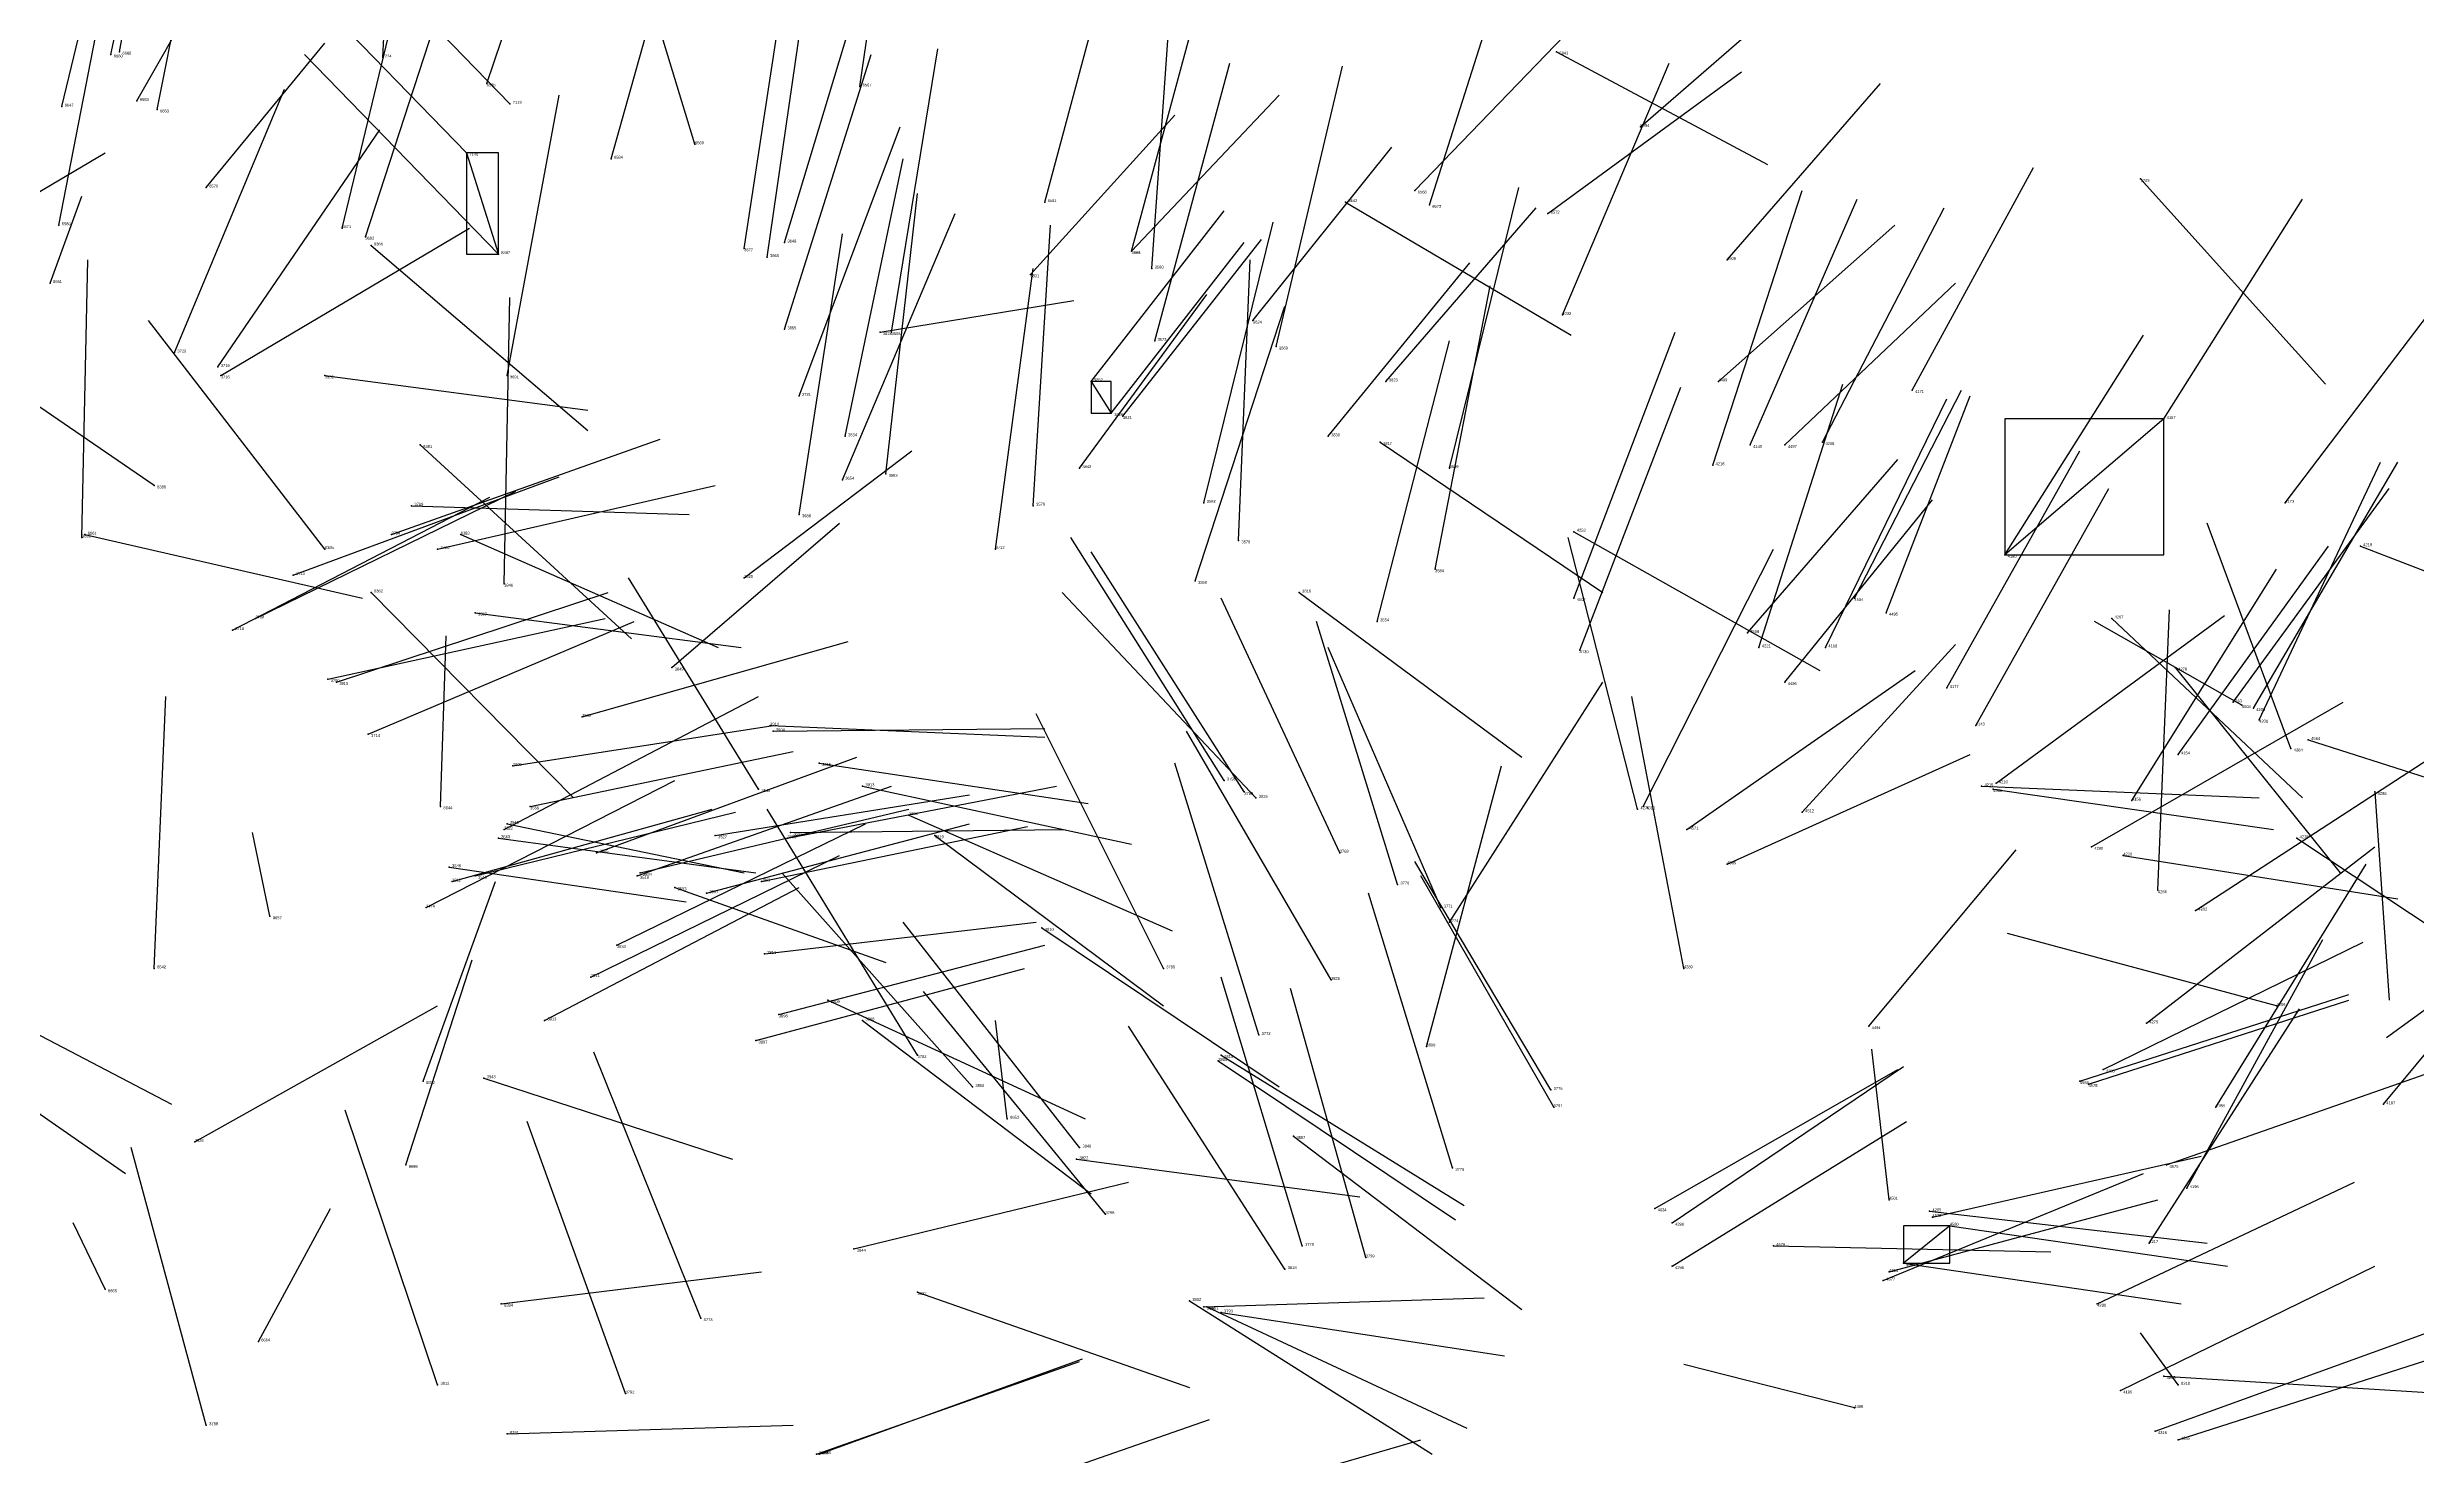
# Model space of a CAD drawing. Extents: x 59.1 to 70.8, y 600.3 to 605.1.
# Drawn here: x 64.454 to 65.273, y 603.449 to 603.936 of the extents above; entities that cross this region are included whole.
import ezdxf

# ---------------------------------------------------------------- set-up
doc = ezdxf.new("R2010")
doc.units = 0
for name, color, linetype in [('Clients', 3, 'CONTINUOUS'), ('Facilities', 3, 'CONTINUOUS'), ('Facilities_lines', 3, 'CONTINUOUS'), ('Min_max_boxes', 1, 'CONTINUOUS'), ('Normals', 1, 'CONTINUOUS'), ('Source_points', 5, 'CONTINUOUS'), ('Text', 3, 'CONTINUOUS')]:
    doc.layers.add(name, color=color, linetype=linetype)

msp = doc.modelspace()

# ---------------------------------------------------------------- linework, layer by layer
at = {"layer": 'Clients', "color": 5}
for p in [(64.61, 603.865, 459.56), (64.822, 603.81, 454.352), (65.131, 603.761, 455.205), (65.096, 603.516, 455.794)]:
    msp.add_point(p, dxfattribs=at)
at = {"layer": 'Facilities', "color": 3}
for p in [(64.476, 603.934, 458.192), (64.479, 603.935, 458.247), (64.57, 603.933, 458.479), (64.976, 603.935, 457.051), (64.606, 603.924, 455.65), (64.735, 603.923, 455.058), (64.459, 603.916, 457.902), (64.485, 603.918, 455.688), (64.492, 603.915, 457.886), (64.614, 603.917, 459.492), (65.005, 603.909, 454.057), (64.599, 603.9, 459.546), (64.649, 603.898, 455.594), (64.678, 603.903, 454.431), (64.509, 603.888, 454.421), (64.927, 603.887, 454.25), (65.178, 603.891, 456.344), (64.799, 603.883, 455.527), (64.903, 603.883, 456.729), (64.932, 603.882, 455.36), (64.973, 603.879, 454.118), (64.458, 603.875, 455.65), (64.556, 603.874, 454.461), (64.564, 603.871, 455.641), (64.566, 603.868, 459.653), (64.695, 603.867, 455.558), (64.703, 603.864, 455.537), (64.709, 603.869, 455.588), (64.829, 603.866, 454.354), (64.829, 603.866, 455.462), (65.035, 603.863, 454.095), (64.455, 603.855, 460.706), (64.794, 603.858, 454.372), (64.836, 603.86, 455.243), (64.709, 603.839, 455.605), (64.742, 603.838, 454.444), (64.746, 603.838, 455.48), (64.871, 603.842, 454.294), (64.978, 603.844, 455.301), (64.498, 603.831, 457.781), (64.837, 603.835, 455.471), (64.879, 603.833, 455.406), (64.513, 603.826, 457.891), (64.514, 603.823, 457.711), (64.55, 603.823, 455.136), (64.613, 603.823, 455.615), (64.714, 603.816, 455.601), (64.815, 603.821, 454.312), (64.917, 603.821, 454.232), (65.032, 603.821, 454.211), (65.099, 603.818, 455.136), (64.826, 603.809, 454.257), (65.186, 603.808, 455.235), (64.583, 603.799, 459.659), (64.73, 603.802, 455.1), (64.897, 603.802, 454.291), (64.915, 603.8, 456.651), (65.043, 603.799, 455.237), (65.055, 603.799, 454.147), (65.068, 603.8, 455.258), (64.744, 603.789, 455.519), (64.811, 603.791, 454.37), (64.939, 603.791, 455.43), (65.03, 603.792, 455.341), (64.491, 603.785, 459.236), (64.729, 603.787, 455.616), (64.58, 603.778, 457.509), (64.714, 603.775, 455.56), (64.795, 603.778, 455.45), (64.854, 603.779, 455.47), (65.228, 603.779, 455.178), (64.466, 603.767, 454.506), (64.467, 603.768, 460.36), (64.573, 603.768, 457.718), (64.597, 603.768, 459.999), (64.866, 603.766, 455.397), (64.982, 603.769, 457.034), (65.254, 603.764, 455.637), (64.55, 603.763, 459.706), (64.589, 603.763, 457.527), (64.782, 603.763, 455.505), (64.934, 603.756, 455.35), (64.539, 603.754, 457.819), (64.566, 603.748, 459.696), (64.612, 603.751, 454.547), (64.695, 603.753, 454.486), (64.851, 603.752, 455.485), (64.887, 603.748, 456.664), (64.602, 603.741, 455.174), (64.982, 603.746, 455.342), (65.079, 603.746, 454.203), (65.09, 603.741, 454.169), (64.518, 603.735, 457.702), (64.526, 603.739, 457.76), (64.914, 603.738, 455.406), (65.042, 603.734, 454.275), (65.168, 603.739, 456.278), (64.984, 603.728, 455.344), (65.046, 603.729, 455.768), (65.069, 603.729, 455.252), (64.551, 603.718, 457.551), (64.554, 603.717, 457.473), (64.67, 603.722, 454.508), (65.055, 603.717, 454.227), (65.111, 603.715, 455.238), (65.19, 603.722, 456.364), (65.21, 603.71, 455.161), (65.213, 603.709, 454.415), (65.217, 603.708, 455.537), (64.565, 603.699, 457.585), (64.639, 603.705, 457.392), (64.704, 603.702, 457.025), (64.705, 603.7, 457.101), (65.121, 603.702, 455.219), (65.219, 603.704, 455.614), (65.191, 603.692, 455.163), (65.23, 603.694, 456.34), (65.236, 603.697, 455.694), (64.615, 603.688, 457.258), (64.721, 603.689, 456.956), (64.861, 603.683, 456.51), (65.128, 603.682, 455.722), (64.59, 603.674, 460.858), (64.621, 603.674, 457.194), (64.7, 603.68, 455.222), (64.736, 603.681, 456.884), (64.868, 603.679, 456.434), (64.872, 603.677, 456.587), (65.006, 603.674, 456.026), (65.123, 603.681, 455.872), (65.127, 603.68, 455.95), (65.175, 603.676, 455.218), (65.259, 603.679, 456.332), (64.612, 603.666, 457.474), (64.613, 603.668, 455.11), (64.752, 603.671, 456.814), (65.004, 603.673, 456.101), (65.021, 603.666, 455.955), (65.061, 603.672, 454.268), (64.61, 603.663, 455.22), (64.644, 603.658, 457.128), (64.685, 603.664, 457.229), (64.71, 603.663, 457.115), (64.711, 603.665, 457.008), (64.761, 603.664, 456.742), (64.901, 603.658, 456.22), (65.161, 603.66, 456.035), (65.232, 603.663, 456.249), (64.593, 603.653, 455.136), (64.602, 603.65, 457.291), (64.658, 603.65, 457.346), (64.659, 603.651, 457.057), (65.035, 603.654, 455.887), (65.172, 603.657, 455.782), (64.594, 603.648, 457.302), (64.671, 603.646, 455.109), (64.682, 603.644, 457.239), (64.701, 603.648, 457.148), (64.921, 603.647, 456.153), (65.184, 603.645, 456.134), (64.531, 603.636, 460.686), (64.585, 603.639, 457.36), (64.936, 603.639, 456.345), (64.939, 603.634, 456.082), (65.197, 603.638, 456.077), (64.651, 603.626, 457.307), (64.798, 603.632, 456.715), (64.491, 603.618, 462.315), (64.702, 603.623, 456.921), (64.84, 603.618, 456.319), (65.02, 603.618, 456.193), (64.642, 603.615, 457.249), (64.898, 603.614, 456.574), (64.626, 603.6, 457.415), (64.707, 603.602, 457.115), (64.724, 603.607, 456.857), (64.736, 603.6, 456.786), (65.225, 603.605, 455.693), (64.699, 603.593, 457.06), (64.873, 603.595, 456.255), (65.084, 603.598, 454.236), (65.18, 603.599, 456.083), (64.755, 603.588, 456.411), (64.859, 603.586, 456.706), (64.86, 603.588, 456.742), (64.931, 603.591, 456.1), (64.584, 603.579, 462.116), (64.605, 603.58, 455.163), (64.774, 603.577, 456.649), (64.974, 603.576, 456.318), (65.157, 603.579, 455.919), (65.16, 603.578, 455.848), (65.165, 603.583, 456.023), (64.975, 603.57, 456.292), (65.204, 603.57, 455.47), (65.262, 603.571, 455.331), (64.786, 603.566, 460.697), (64.885, 603.56, 456.661), (64.505, 603.558, 457.405), (64.81, 603.552, 456.848), (64.811, 603.556, 456.586), (64.578, 603.55, 460.437), (64.94, 603.549, 456.448), (65.187, 603.55, 455.976), (65.01, 603.535, 455.996), (65.091, 603.538, 454.415), (65.194, 603.542, 455.551), (64.82, 603.533, 456.594), (65.016, 603.53, 456.065), (65.105, 603.534, 455.737), (65.106, 603.532, 455.878), (65.112, 603.529, 455.804), (64.733, 603.521, 456.882), (64.888, 603.522, 456.282), (64.91, 603.518, 456.35), (65.051, 603.522, 455.83), (65.181, 603.523, 455.627), (64.882, 603.514, 456.589), (65.016, 603.515, 456.124), (65.089, 603.51, 455.907), (65.091, 603.513, 455.85), (64.474, 603.507, 460.656), (64.611, 603.502, 459.034), (64.755, 603.506, 456.812), (64.849, 603.503, 456.728), (65.163, 603.502, 456.025), (64.68, 603.497, 456.467), (64.854, 603.501, 456.87), (64.855, 603.501, 456.796), (64.86, 603.499, 456.812), (64.527, 603.489, 460.883), (65.186, 603.477, 455.796), (64.589, 603.474, 456.527), (64.654, 603.471, 456.521), (65.171, 603.472, 455.996), (65.191, 603.474, 460.718), (65.079, 603.466, 454.454), (64.509, 603.46, 456.581), (64.613, 603.457, 459.018), (65.183, 603.458, 456.06), (65.191, 603.455, 455.958), (64.72, 603.45, 457.107), (64.721, 603.45, 457.027)]:
    msp.add_point(p, dxfattribs=at)
at = {"layer": 'Facilities_lines', "color": 3}
for p, q in [((64.599, 603.9, 459.546), (64.61, 603.865, 459.56)), ((64.815, 603.821, 454.312), (64.822, 603.81, 454.352)), ((65.186, 603.808, 455.235), (65.131, 603.761, 455.205)), ((65.112, 603.529, 455.804), (65.096, 603.516, 455.794))]:
    msp.add_line(p, q, dxfattribs=at)
at = {"layer": 'Min_max_boxes', "color": 1}
for p, q in [((64.61, 603.9, 459.546), (64.599, 603.9, 459.546)), ((64.599, 603.9, 459.546), (64.599, 603.865, 459.546)), ((64.61, 603.9, 459.56), (64.599, 603.9, 459.56)), ((64.599, 603.9, 459.56), (64.599, 603.865, 459.56)), ((64.599, 603.9, 459.546), (64.599, 603.9, 459.56)), ((64.61, 603.865, 459.546), (64.61, 603.9, 459.546)), ((64.61, 603.865, 459.56), (64.61, 603.9, 459.56)), ((64.61, 603.9, 459.546), (64.61, 603.9, 459.56)), ((64.599, 603.865, 459.546), (64.61, 603.865, 459.546)), ((64.599, 603.865, 459.56), (64.61, 603.865, 459.56)), ((64.599, 603.865, 459.546), (64.599, 603.865, 459.56)), ((64.61, 603.865, 459.546), (64.61, 603.865, 459.56)), ((64.822, 603.821, 454.312), (64.815, 603.821, 454.312)), ((64.815, 603.821, 454.312), (64.815, 603.81, 454.312)), ((64.822, 603.821, 454.352), (64.815, 603.821, 454.352)), ((64.815, 603.821, 454.352), (64.815, 603.81, 454.352)), ((64.815, 603.821, 454.312), (64.815, 603.821, 454.352)), ((64.822, 603.81, 454.312), (64.822, 603.821, 454.312)), ((64.822, 603.81, 454.352), (64.822, 603.821, 454.352)), ((64.822, 603.821, 454.312), (64.822, 603.821, 454.352)), ((64.815, 603.81, 454.312), (64.822, 603.81, 454.312)), ((64.815, 603.81, 454.352), (64.822, 603.81, 454.352)), ((64.815, 603.81, 454.312), (64.815, 603.81, 454.352)), ((64.822, 603.81, 454.312), (64.822, 603.81, 454.352)), ((65.186, 603.808, 455.205), (65.131, 603.808, 455.205)), ((65.131, 603.808, 455.205), (65.131, 603.761, 455.205)), ((65.186, 603.808, 455.235), (65.131, 603.808, 455.235)), ((65.131, 603.808, 455.235), (65.131, 603.761, 455.235)), ((65.131, 603.808, 455.205), (65.131, 603.808, 455.235)), ((65.186, 603.761, 455.205), (65.186, 603.808, 455.205)), ((65.186, 603.761, 455.235), (65.186, 603.808, 455.235)), ((65.186, 603.808, 455.205), (65.186, 603.808, 455.235)), ((65.131, 603.761, 455.205), (65.186, 603.761, 455.205)), ((65.131, 603.761, 455.235), (65.186, 603.761, 455.235)), ((65.131, 603.761, 455.205), (65.131, 603.761, 455.235)), ((65.186, 603.761, 455.205), (65.186, 603.761, 455.235)), ((65.112, 603.529, 455.794), (65.096, 603.529, 455.794)), ((65.096, 603.529, 455.794), (65.096, 603.516, 455.794)), ((65.112, 603.529, 455.804), (65.096, 603.529, 455.804)), ((65.096, 603.529, 455.804), (65.096, 603.516, 455.804)), ((65.096, 603.529, 455.794), (65.096, 603.529, 455.804)), ((65.112, 603.516, 455.794), (65.112, 603.529, 455.794)), ((65.112, 603.516, 455.804), (65.112, 603.529, 455.804)), ((65.112, 603.529, 455.794), (65.112, 603.529, 455.804)), ((65.096, 603.516, 455.794), (65.112, 603.516, 455.794)), ((65.096, 603.516, 455.804), (65.112, 603.516, 455.804)), ((65.096, 603.516, 455.794), (65.096, 603.516, 455.804)), ((65.112, 603.516, 455.794), (65.112, 603.516, 455.804))]:
    msp.add_line(p, q, dxfattribs=at)
at = {"layer": 'Normals', "color": 1}
for p, q in [((64.476, 603.934, 458.192), (64.497, 604.031, 458.182)), ((64.479, 603.935, 458.247), (64.497, 604.033, 458.24)), ((64.57, 603.933, 458.479), (64.575, 604.033, 458.474)), ((64.606, 603.924, 455.65), (64.638, 604.019, 455.656)), ((64.735, 603.923, 455.058), (64.749, 604.018, 455.085)), ((64.459, 603.916, 457.902), (64.482, 604.011, 457.881)), ((64.492, 603.915, 457.886), (64.511, 604.011, 457.864)), ((64.485, 603.918, 455.688), (64.531, 603.999, 455.724)), ((64.649, 603.898, 455.594), (64.676, 603.994, 455.592)), ((64.678, 603.903, 454.431), (64.65, 603.995, 454.402)), ((64.614, 603.917, 459.492), (64.546, 603.987, 459.515)), ((64.799, 603.883, 455.527), (64.825, 603.98, 455.528)), ((64.458, 603.875, 455.65), (64.477, 603.973, 455.658)), ((64.599, 603.9, 459.546), (64.532, 603.969, 459.573)), ((64.932, 603.882, 455.36), (64.962, 603.976, 455.378)), ((64.556, 603.874, 454.461), (64.577, 603.961, 454.505)), ((64.564, 603.871, 455.641), (64.595, 603.966, 455.647)), ((64.695, 603.867, 455.558), (64.71, 603.965, 455.542)), ((64.703, 603.864, 455.537), (64.717, 603.961, 455.517)), ((64.709, 603.869, 455.588), (64.738, 603.965, 455.592)), ((64.829, 603.866, 455.462), (64.855, 603.962, 455.469)), ((65.005, 603.909, 454.057), (65.066, 603.962, 454.115)), ((64.836, 603.86, 455.243), (64.843, 603.959, 455.233)), ((64.927, 603.887, 454.25), (64.982, 603.944, 454.311)), ((64.509, 603.888, 454.421), (64.55, 603.938, 454.497)), ((64.746, 603.838, 455.48), (64.762, 603.936, 455.468)), ((64.61, 603.865, 459.56), (64.543, 603.934, 459.587)), ((64.709, 603.839, 455.605), (64.739, 603.934, 455.612)), ((64.837, 603.835, 455.471), (64.863, 603.931, 455.477)), ((64.879, 603.833, 455.406), (64.902, 603.93, 455.406)), ((64.973, 603.879, 454.118), (65.04, 603.928, 454.174)), ((64.976, 603.935, 457.051), (65.049, 603.896, 457.107)), ((64.978, 603.844, 455.301), (65.015, 603.931, 455.333)), ((64.498, 603.831, 457.781), (64.536, 603.922, 457.763)), ((64.613, 603.823, 455.615), (64.631, 603.92, 455.597)), ((64.829, 603.866, 454.354), (64.88, 603.92, 454.421)), ((65.035, 603.863, 454.095), (65.088, 603.924, 454.154)), ((64.794, 603.858, 454.372), (64.844, 603.913, 454.439)), ((64.513, 603.826, 457.891), (64.569, 603.908, 457.879)), ((64.714, 603.816, 455.601), (64.749, 603.909, 455.61)), ((64.418, 603.867, 455.707), (64.474, 603.9, 455.783)), ((64.73, 603.802, 455.1), (64.75, 603.898, 455.121)), ((64.871, 603.842, 454.294), (64.919, 603.902, 454.358)), ((65.099, 603.818, 455.136), (65.141, 603.895, 455.184)), ((64.939, 603.791, 455.43), (64.963, 603.888, 455.436)), ((65.03, 603.792, 455.341), (65.061, 603.887, 455.348)), ((65.178, 603.891, 456.344), (65.242, 603.82, 456.373)), ((64.455, 603.855, 460.706), (64.466, 603.885, 460.801)), ((64.729, 603.787, 455.616), (64.768, 603.879, 455.624)), ((64.744, 603.789, 455.519), (64.755, 603.886, 455.497)), ((64.815, 603.821, 454.312), (64.861, 603.88, 454.379)), ((64.903, 603.883, 456.729), (64.981, 603.837, 456.771)), ((64.917, 603.821, 454.232), (64.969, 603.881, 454.293)), ((65.043, 603.799, 455.237), (65.08, 603.884, 455.275)), ((65.068, 603.8, 455.258), (65.11, 603.881, 455.298)), ((65.186, 603.808, 455.235), (65.234, 603.884, 455.278)), ((64.514, 603.823, 457.711), (64.6, 603.874, 457.718)), ((64.714, 603.775, 455.56), (64.729, 603.872, 455.539)), ((64.795, 603.778, 455.45), (64.801, 603.875, 455.425)), ((64.854, 603.779, 455.47), (64.878, 603.876, 455.47)), ((65.032, 603.821, 454.211), (65.093, 603.875, 454.269)), ((64.466, 603.767, 454.506), (64.468, 603.863, 454.533)), ((64.566, 603.868, 459.653), (64.641, 603.804, 459.636)), ((64.822, 603.81, 454.352), (64.868, 603.869, 454.419)), ((64.826, 603.809, 454.257), (64.874, 603.87, 454.32)), ((64.866, 603.766, 455.397), (64.87, 603.863, 455.373)), ((64.782, 603.763, 455.505), (64.795, 603.86, 455.487)), ((64.897, 603.802, 454.291), (64.946, 603.862, 454.354)), ((64.934, 603.756, 455.35), (64.953, 603.854, 455.344)), ((65.055, 603.799, 454.147), (65.114, 603.855, 454.205)), ((64.612, 603.751, 454.547), (64.614, 603.85, 454.564)), ((64.742, 603.838, 454.444), (64.809, 603.849, 454.517)), ((64.811, 603.791, 454.37), (64.855, 603.851, 454.437)), ((64.851, 603.752, 455.485), (64.882, 603.847, 455.492)), ((65.228, 603.779, 455.178), (65.282, 603.85, 455.223)), ((64.55, 603.763, 459.706), (64.489, 603.842, 459.715)), ((64.982, 603.746, 455.342), (65.017, 603.838, 455.361)), ((64.491, 603.785, 459.236), (64.415, 603.837, 459.274)), ((64.914, 603.738, 455.406), (64.939, 603.835, 455.41)), ((65.131, 603.761, 455.205), (65.179, 603.837, 455.248)), ((64.55, 603.823, 455.136), (64.641, 603.811, 455.097)), ((64.984, 603.728, 455.344), (65.019, 603.819, 455.364)), ((65.046, 603.729, 455.768), (65.075, 603.82, 455.797)), ((65.069, 603.729, 455.252), (65.111, 603.815, 455.281)), ((65.079, 603.746, 454.203), (65.116, 603.818, 454.262)), ((65.09, 603.741, 454.169), (65.119, 603.816, 454.228)), ((64.573, 603.768, 457.718), (64.666, 603.801, 457.732)), ((64.583, 603.799, 459.659), (64.656, 603.732, 459.644)), ((64.695, 603.753, 454.486), (64.753, 603.797, 454.555)), ((64.915, 603.8, 456.651), (64.992, 603.748, 456.688)), ((65.111, 603.715, 455.238), (65.157, 603.797, 455.273)), ((65.042, 603.734, 454.275), (65.094, 603.794, 454.335)), ((65.217, 603.708, 455.537), (65.267, 603.793, 455.551)), ((65.219, 603.704, 455.614), (65.261, 603.793, 455.629)), ((64.518, 603.735, 457.702), (64.607, 603.781, 457.704)), ((64.526, 603.739, 457.76), (64.616, 603.783, 457.766)), ((64.539, 603.754, 457.819), (64.631, 603.788, 457.837)), ((64.589, 603.763, 457.527), (64.685, 603.785, 457.544)), ((65.121, 603.702, 455.219), (65.167, 603.784, 455.253)), ((65.21, 603.71, 455.161), (65.264, 603.784, 455.202)), ((64.58, 603.778, 457.509), (64.676, 603.775, 457.536)), ((64.67, 603.722, 454.508), (64.728, 603.772, 454.572)), ((65.055, 603.717, 454.227), (65.106, 603.78, 454.285)), ((65.23, 603.694, 456.34), (65.201, 603.772, 456.285)), ((64.467, 603.768, 460.36), (64.563, 603.746, 460.376)), ((64.597, 603.768, 459.999), (64.686, 603.729, 460.023)), ((64.861, 603.683, 456.51), (64.808, 603.767, 456.498)), ((65.004, 603.673, 456.101), (64.98, 603.767, 456.076)), ((64.982, 603.769, 457.034), (65.067, 603.721, 457.053)), ((65.191, 603.692, 455.163), (65.243, 603.764, 455.208)), ((65.254, 603.764, 455.637), (65.345, 603.729, 455.66)), ((64.868, 603.679, 456.434), (64.815, 603.762, 456.419)), ((65.006, 603.674, 456.026), (65.051, 603.763, 456.032)), ((65.175, 603.676, 455.218), (65.225, 603.756, 455.252)), ((64.554, 603.717, 457.473), (64.648, 603.748, 457.487)), ((64.566, 603.748, 459.696), (64.636, 603.677, 459.683)), ((64.7, 603.68, 455.222), (64.655, 603.753, 455.17)), ((64.872, 603.677, 456.587), (64.805, 603.748, 456.563)), ((64.887, 603.748, 456.664), (64.964, 603.691, 456.694)), ((64.602, 603.741, 455.174), (64.694, 603.729, 455.136)), ((64.901, 603.658, 456.22), (64.86, 603.746, 456.196)), ((65.128, 603.682, 455.722), (65.207, 603.74, 455.743)), ((65.184, 603.645, 456.134), (65.188, 603.742, 456.11)), ((64.551, 603.718, 457.551), (64.647, 603.739, 457.568)), ((64.565, 603.699, 457.585), (64.657, 603.738, 457.589)), ((64.59, 603.674, 460.858), (64.592, 603.733, 460.939)), ((64.639, 603.705, 457.392), (64.731, 603.731, 457.421)), ((64.921, 603.647, 456.153), (64.893, 603.738, 456.122)), ((65.213, 603.709, 454.415), (65.162, 603.738, 454.496)), ((65.168, 603.739, 456.278), (65.234, 603.677, 456.321)), ((64.936, 603.639, 456.345), (64.897, 603.729, 456.325)), ((65.061, 603.672, 454.268), (65.114, 603.73, 454.33)), ((64.939, 603.634, 456.082), (64.992, 603.717, 456.098)), ((65.021, 603.666, 455.955), (65.1, 603.721, 455.981)), ((65.19, 603.722, 456.364), (65.247, 603.651, 456.405)), ((64.491, 603.618, 462.315), (64.495, 603.712, 462.349)), ((64.612, 603.666, 457.474), (64.7, 603.712, 457.483)), ((65.02, 603.618, 456.193), (65.002, 603.712, 456.165)), ((65.161, 603.66, 456.035), (65.248, 603.71, 456.038)), ((64.615, 603.688, 457.258), (64.705, 603.702, 457.298)), ((64.704, 603.702, 457.025), (64.799, 603.698, 457.057)), ((64.705, 603.7, 457.101), (64.799, 603.701, 457.134)), ((64.84, 603.618, 456.319), (64.796, 603.706, 456.302)), ((64.898, 603.614, 456.574), (64.848, 603.7, 456.561)), ((64.621, 603.674, 457.194), (64.712, 603.693, 457.23)), ((64.644, 603.658, 457.128), (64.734, 603.691, 457.158)), ((65.035, 603.654, 455.887), (65.119, 603.692, 455.926)), ((65.197, 603.638, 456.077), (65.28, 603.692, 456.066)), ((65.236, 603.697, 455.694), (65.327, 603.668, 455.723)), ((64.585, 603.639, 457.36), (64.671, 603.683, 457.385)), ((64.721, 603.689, 456.956), (64.814, 603.675, 456.99)), ((64.873, 603.595, 456.255), (64.844, 603.689, 456.24)), ((64.931, 603.591, 456.1), (64.957, 603.688, 456.099)), ((64.658, 603.65, 457.346), (64.746, 603.681, 457.383)), ((64.685, 603.664, 457.229), (64.773, 603.678, 457.274)), ((64.71, 603.663, 457.115), (64.803, 603.681, 457.146)), ((64.736, 603.681, 456.884), (64.829, 603.661, 456.916)), ((65.123, 603.681, 455.872), (65.219, 603.677, 455.9)), ((65.127, 603.68, 455.95), (65.224, 603.666, 455.972)), ((65.259, 603.679, 456.332), (65.264, 603.607, 456.401)), ((64.594, 603.648, 457.302), (64.684, 603.673, 457.339)), ((64.602, 603.65, 457.291), (64.692, 603.672, 457.329)), ((64.613, 603.668, 455.11), (64.695, 603.651, 455.056)), ((64.651, 603.626, 457.307), (64.737, 603.668, 457.335)), ((64.659, 603.651, 457.057), (64.752, 603.673, 457.087)), ((64.682, 603.644, 457.239), (64.773, 603.668, 457.272)), ((64.701, 603.648, 457.148), (64.793, 603.667, 457.181)), ((64.755, 603.588, 456.411), (64.703, 603.673, 456.398)), ((64.711, 603.665, 457.008), (64.806, 603.666, 457.038)), ((64.752, 603.671, 456.814), (64.843, 603.631, 456.828)), ((64.531, 603.636, 460.686), (64.525, 603.665, 460.781)), ((64.61, 603.663, 455.22), (64.699, 603.651, 455.176)), ((64.761, 603.664, 456.742), (64.84, 603.605, 456.756)), ((65.084, 603.598, 454.236), (65.135, 603.659, 454.297)), ((65.18, 603.599, 456.083), (65.259, 603.66, 456.072)), ((65.232, 603.663, 456.249), (65.312, 603.61, 456.278)), ((64.593, 603.653, 455.136), (64.675, 603.641, 455.081)), ((64.642, 603.615, 457.249), (64.728, 603.657, 457.278)), ((64.774, 603.577, 456.649), (64.708, 603.651, 456.637)), ((64.974, 603.576, 456.318), (64.927, 603.655, 456.278)), ((64.975, 603.57, 456.292), (64.929, 603.65, 456.252)), ((65.172, 603.657, 455.782), (65.267, 603.642, 455.811)), ((65.204, 603.57, 455.47), (65.256, 603.654, 455.486)), ((64.584, 603.579, 462.116), (64.609, 603.648, 462.048)), ((64.626, 603.6, 457.415), (64.714, 603.646, 457.429)), ((64.671, 603.646, 455.109), (64.744, 603.62, 455.046)), ((64.94, 603.549, 456.448), (64.911, 603.644, 456.437)), ((65.262, 603.571, 455.331), (65.325, 603.647, 455.349)), ((64.702, 603.623, 456.921), (64.796, 603.634, 456.952)), ((64.811, 603.556, 456.586), (64.75, 603.634, 456.576)), ((64.707, 603.602, 457.115), (64.799, 603.626, 457.145)), ((64.798, 603.632, 456.715), (64.88, 603.577, 456.73)), ((65.225, 603.605, 455.693), (65.132, 603.63, 455.666)), ((65.165, 603.583, 456.023), (65.255, 603.627, 456.028)), ((65.194, 603.542, 455.551), (65.241, 603.628, 455.571)), ((65.314, 603.631, 456.375), (65.263, 603.594, 456.452)), ((64.409, 603.617, 460.134), (64.497, 603.571, 460.144)), ((64.578, 603.55, 460.437), (64.601, 603.621, 460.504)), ((64.699, 603.593, 457.06), (64.792, 603.618, 457.088)), ((64.82, 603.533, 456.594), (64.757, 603.61, 456.585)), ((64.888, 603.522, 456.282), (64.86, 603.615, 456.257)), ((64.91, 603.518, 456.35), (64.884, 603.611, 456.324)), ((65.157, 603.579, 455.919), (65.25, 603.609, 455.942)), ((64.399, 603.604, 460.247), (64.481, 603.547, 460.242)), ((64.505, 603.558, 457.405), (64.589, 603.605, 457.432)), ((64.724, 603.607, 456.857), (64.813, 603.566, 456.877)), ((64.736, 603.6, 456.786), (64.815, 603.54, 456.796)), ((64.786, 603.566, 460.697), (64.782, 603.6, 460.791)), ((65.16, 603.578, 455.848), (65.25, 603.607, 455.881)), ((65.181, 603.523, 455.627), (65.233, 603.604, 455.653)), ((64.882, 603.514, 456.589), (64.828, 603.598, 456.582)), ((64.68, 603.497, 456.467), (64.643, 603.589, 456.459)), ((64.859, 603.586, 456.706), (64.941, 603.531, 456.719)), ((64.86, 603.588, 456.742), (64.944, 603.536, 456.757)), ((65.016, 603.53, 456.065), (65.096, 603.584, 456.092)), ((65.091, 603.538, 454.415), (65.085, 603.59, 454.5)), ((64.605, 603.58, 455.163), (64.691, 603.552, 455.121)), ((65.01, 603.535, 455.996), (65.094, 603.583, 456.02)), ((65.187, 603.55, 455.976), (65.281, 603.583, 455.986)), ((64.589, 603.474, 456.527), (64.557, 603.569, 456.527)), ((64.654, 603.471, 456.521), (64.62, 603.565, 456.522)), ((64.885, 603.56, 456.661), (64.964, 603.5, 456.675)), ((65.016, 603.515, 456.124), (65.097, 603.565, 456.154)), ((64.509, 603.46, 456.581), (64.483, 603.556, 456.581)), ((64.81, 603.552, 456.848), (64.908, 603.539, 456.861)), ((65.106, 603.532, 455.878), (65.199, 603.553, 455.907)), ((64.733, 603.521, 456.882), (64.828, 603.544, 456.902)), ((65.089, 603.51, 455.907), (65.179, 603.547, 455.931)), ((65.163, 603.502, 456.025), (65.252, 603.544, 456.044)), ((64.527, 603.489, 460.883), (64.552, 603.535, 460.968)), ((65.091, 603.513, 455.85), (65.184, 603.538, 455.877)), ((64.474, 603.507, 460.656), (64.463, 603.53, 460.753)), ((65.105, 603.534, 455.737), (65.201, 603.523, 455.763)), ((65.112, 603.529, 455.804), (65.208, 603.515, 455.829)), ((65.051, 603.522, 455.83), (65.147, 603.52, 455.859)), ((64.611, 603.502, 459.034), (64.701, 603.513, 458.992)), ((65.096, 603.516, 455.794), (65.192, 603.502, 455.819)), ((65.171, 603.472, 455.996), (65.259, 603.515, 456.018)), ((64.755, 603.506, 456.812), (64.849, 603.473, 456.817)), ((64.849, 603.503, 456.728), (64.933, 603.45, 456.738)), ((64.854, 603.501, 456.87), (64.951, 603.504, 456.892)), ((64.855, 603.501, 456.796), (64.945, 603.459, 456.805)), ((64.86, 603.499, 456.812), (64.958, 603.484, 456.828)), ((65.191, 603.474, 460.718), (65.178, 603.492, 460.815)), ((65.183, 603.458, 456.06), (65.277, 603.492, 456.065)), ((64.72, 603.45, 457.107), (64.811, 603.482, 457.133)), ((64.721, 603.45, 457.027), (64.812, 603.483, 457.053)), ((65.079, 603.466, 454.454), (65.02, 603.481, 454.534)), ((65.186, 603.477, 455.796), (65.283, 603.471, 455.818)), ((65.191, 603.455, 455.958), (65.285, 603.485, 455.971)), ((64.764, 603.43, 457.091), (64.856, 603.462, 457.116)), ((64.613, 603.457, 459.018), (64.712, 603.46, 459.028)), ((64.836, 603.428, 456.977), (64.929, 603.455, 457.001))]:
    msp.add_line(p, q, dxfattribs=at)
at = {"layer": 'Source_points', "color": 5}
for p in [(64.476, 603.934, 458.192), (64.479, 603.935, 458.247), (64.57, 603.933, 458.479), (64.976, 603.935, 457.051), (64.606, 603.924, 455.65), (64.735, 603.923, 455.058), (64.459, 603.916, 457.902), (64.485, 603.918, 455.688), (64.492, 603.915, 457.886), (64.614, 603.917, 459.492), (65.005, 603.909, 454.057), (64.599, 603.9, 459.546), (64.649, 603.898, 455.594), (64.678, 603.903, 454.431), (64.509, 603.888, 454.421), (64.927, 603.887, 454.25), (65.178, 603.891, 456.344), (64.799, 603.883, 455.527), (64.903, 603.883, 456.729), (64.932, 603.882, 455.36), (64.973, 603.879, 454.118), (64.458, 603.875, 455.65), (64.556, 603.874, 454.461), (64.564, 603.871, 455.641), (64.566, 603.868, 459.653), (64.61, 603.865, 459.56), (64.695, 603.867, 455.558), (64.703, 603.864, 455.537), (64.709, 603.869, 455.588), (64.829, 603.866, 455.462), (64.829, 603.866, 454.354), (65.035, 603.863, 454.095), (64.455, 603.855, 460.706), (64.794, 603.858, 454.372), (64.836, 603.86, 455.243), (64.709, 603.839, 455.605), (64.742, 603.838, 454.444), (64.746, 603.838, 455.48), (64.871, 603.842, 454.294), (64.978, 603.844, 455.301), (64.498, 603.831, 457.781), (64.837, 603.835, 455.471), (64.879, 603.833, 455.406), (64.513, 603.826, 457.891), (64.514, 603.823, 457.711), (64.55, 603.823, 455.136), (64.613, 603.823, 455.615), (64.714, 603.816, 455.601), (64.815, 603.821, 454.312), (64.917, 603.821, 454.232), (65.032, 603.821, 454.211), (65.099, 603.818, 455.136), (64.822, 603.81, 454.352), (64.826, 603.809, 454.257), (65.186, 603.808, 455.235), (64.583, 603.799, 459.659), (64.73, 603.802, 455.1), (64.897, 603.802, 454.291), (64.915, 603.8, 456.651), (65.043, 603.799, 455.237), (65.055, 603.799, 454.147), (65.068, 603.8, 455.258), (64.744, 603.789, 455.519), (64.811, 603.791, 454.37), (64.939, 603.791, 455.43), (65.03, 603.792, 455.341), (64.491, 603.785, 459.236), (64.729, 603.787, 455.616), (64.58, 603.778, 457.509), (64.714, 603.775, 455.56), (64.795, 603.778, 455.45), (64.854, 603.779, 455.47), (65.228, 603.779, 455.178), (64.466, 603.767, 454.506), (64.467, 603.768, 460.36), (64.573, 603.768, 457.718), (64.597, 603.768, 459.999), (64.866, 603.766, 455.397), (64.982, 603.769, 457.034), (65.254, 603.764, 455.637), (64.55, 603.763, 459.706), (64.589, 603.763, 457.527), (64.782, 603.763, 455.505), (64.934, 603.756, 455.35), (65.131, 603.761, 455.205), (64.539, 603.754, 457.819), (64.566, 603.748, 459.696), (64.612, 603.751, 454.547), (64.695, 603.753, 454.486), (64.851, 603.752, 455.485), (64.887, 603.748, 456.664), (64.602, 603.741, 455.174), (64.982, 603.746, 455.342), (65.079, 603.746, 454.203), (65.09, 603.741, 454.169), (64.518, 603.735, 457.702), (64.526, 603.739, 457.76), (64.914, 603.738, 455.406), (65.042, 603.734, 454.275), (65.168, 603.739, 456.278), (64.984, 603.728, 455.344), (65.046, 603.729, 455.768), (65.069, 603.729, 455.252), (64.551, 603.718, 457.551), (64.554, 603.717, 457.473), (64.67, 603.722, 454.508), (65.055, 603.717, 454.227), (65.111, 603.715, 455.238), (65.19, 603.722, 456.364), (65.21, 603.71, 455.161), (65.213, 603.709, 454.415), (65.217, 603.708, 455.537), (64.565, 603.699, 457.585), (64.639, 603.705, 457.392), (64.704, 603.702, 457.025), (64.705, 603.7, 457.101), (65.121, 603.702, 455.219), (65.219, 603.704, 455.614), (65.191, 603.692, 455.163), (65.23, 603.694, 456.34), (65.236, 603.697, 455.694), (64.615, 603.688, 457.258), (64.721, 603.689, 456.956), (64.861, 603.683, 456.51), (65.128, 603.682, 455.722), (64.59, 603.674, 460.858), (64.621, 603.674, 457.194), (64.7, 603.68, 455.222), (64.736, 603.681, 456.884), (64.868, 603.679, 456.434), (64.872, 603.677, 456.587), (65.006, 603.674, 456.026), (65.123, 603.681, 455.872), (65.127, 603.68, 455.95), (65.175, 603.676, 455.218), (65.259, 603.679, 456.332), (64.612, 603.666, 457.474), (64.613, 603.668, 455.11), (64.752, 603.671, 456.814), (65.004, 603.673, 456.101), (65.021, 603.666, 455.955), (65.061, 603.672, 454.268), (64.61, 603.663, 455.22), (64.644, 603.658, 457.128), (64.685, 603.664, 457.229), (64.71, 603.663, 457.115), (64.711, 603.665, 457.008), (64.761, 603.664, 456.742), (64.901, 603.658, 456.22), (65.161, 603.66, 456.035), (65.232, 603.663, 456.249), (64.593, 603.653, 455.136), (64.602, 603.65, 457.291), (64.658, 603.65, 457.346), (64.659, 603.651, 457.057), (65.035, 603.654, 455.887), (65.172, 603.657, 455.782), (64.594, 603.648, 457.302), (64.671, 603.646, 455.109), (64.682, 603.644, 457.239), (64.701, 603.648, 457.148), (64.921, 603.647, 456.153), (65.184, 603.645, 456.134), (64.531, 603.636, 460.686), (64.585, 603.639, 457.36), (64.936, 603.639, 456.345), (64.939, 603.634, 456.082), (65.197, 603.638, 456.077), (64.651, 603.626, 457.307), (64.798, 603.632, 456.715), (64.491, 603.618, 462.315), (64.702, 603.623, 456.921), (64.84, 603.618, 456.319), (65.02, 603.618, 456.193), (64.642, 603.615, 457.249), (64.898, 603.614, 456.574), (64.626, 603.6, 457.415), (64.707, 603.602, 457.115), (64.724, 603.607, 456.857), (64.736, 603.6, 456.786), (65.225, 603.605, 455.693), (64.699, 603.593, 457.06), (64.873, 603.595, 456.255), (65.084, 603.598, 454.236), (65.18, 603.599, 456.083), (64.755, 603.588, 456.411), (64.859, 603.586, 456.706), (64.86, 603.588, 456.742), (64.931, 603.591, 456.1), (64.584, 603.579, 462.116), (64.605, 603.58, 455.163), (64.774, 603.577, 456.649), (64.974, 603.576, 456.318), (65.157, 603.579, 455.919), (65.16, 603.578, 455.848), (65.165, 603.583, 456.023), (64.975, 603.57, 456.292), (65.204, 603.57, 455.47), (65.262, 603.571, 455.331), (64.786, 603.566, 460.697), (64.885, 603.56, 456.661), (64.505, 603.558, 457.405), (64.81, 603.552, 456.848), (64.811, 603.556, 456.586), (64.578, 603.55, 460.437), (64.94, 603.549, 456.448), (65.187, 603.55, 455.976), (65.01, 603.535, 455.996), (65.091, 603.538, 454.415), (65.194, 603.542, 455.551), (64.82, 603.533, 456.594), (65.016, 603.53, 456.065), (65.105, 603.534, 455.737), (65.106, 603.532, 455.878), (65.112, 603.529, 455.804), (64.733, 603.521, 456.882), (64.888, 603.522, 456.282), (64.91, 603.518, 456.35), (65.051, 603.522, 455.83), (65.181, 603.523, 455.627), (64.882, 603.514, 456.589), (65.016, 603.515, 456.124), (65.089, 603.51, 455.907), (65.091, 603.513, 455.85), (65.096, 603.516, 455.794), (64.474, 603.507, 460.656), (64.611, 603.502, 459.034), (64.755, 603.506, 456.812), (64.849, 603.503, 456.728), (65.163, 603.502, 456.025), (64.68, 603.497, 456.467), (64.854, 603.501, 456.87), (64.855, 603.501, 456.796), (64.86, 603.499, 456.812), (64.527, 603.489, 460.883), (65.186, 603.477, 455.796), (64.589, 603.474, 456.527), (64.654, 603.471, 456.521), (65.171, 603.472, 455.996), (65.191, 603.474, 460.718), (65.079, 603.466, 454.454), (64.509, 603.46, 456.581), (64.613, 603.457, 459.018), (65.183, 603.458, 456.06), (65.191, 603.455, 455.958), (64.72, 603.45, 457.107), (64.721, 603.45, 457.027)]:
    msp.add_point(p, dxfattribs=at)

# ---------------------------------------------------------------- texts
at = {"layer": 'Text', "color": 3}
for s, p in [('6660', (64.477, 603.933, 458.192)), ('6666', (64.48, 603.934, 458.247)), ('7224', (64.57, 603.933, 458.479)), ('5843', (64.977, 603.934, 457.051)), ('6585', (64.606, 603.923, 455.65)), ('6567', (64.736, 603.923, 455.058)), ('6647', (64.46, 603.916, 457.902)), ('6583', (64.486, 603.918, 455.688)), ('6653', (64.493, 603.914, 457.886)), ('7119', (64.615, 603.917, 459.492)), ('6569', (64.678, 603.903, 454.431)), ('5994', (65.005, 603.909, 454.057)), ('7140', (64.6, 603.899, 459.546)), ('6584', (64.65, 603.898, 455.594)), ('6570', (64.51, 603.888, 454.421)), ('6568', (64.928, 603.886, 454.25)), ('5745', (65.178, 603.89, 456.344)), ('6581', (64.8, 603.883, 455.527)), ('6642', (64.904, 603.883, 456.729)), ('6573', (64.933, 603.881, 455.36)), ('6572', (64.974, 603.879, 454.118)), ('6580', (64.459, 603.875, 455.65)), ('6571', (64.556, 603.874, 454.461)), ('3692', (64.564, 603.87, 455.641)), ('8386', (64.567, 603.868, 459.653)), ('8387', (64.611, 603.865, 459.56)), ('3677', (64.695, 603.866, 455.558)), ('3665', (64.704, 603.864, 455.537)), ('3648', (64.71, 603.869, 455.588)), ('3605', (64.829, 603.865, 455.462)), ('3834', (64.829, 603.865, 454.354)), ('4509', (65.035, 603.863, 454.095)), ('8651', (64.456, 603.855, 460.706)), ('3831', (64.794, 603.857, 454.372)), ('3560', (64.837, 603.86, 455.243)), ('3655', (64.71, 603.839, 455.605)), ('3828', (64.743, 603.837, 454.444)), ('3555', (64.746, 603.837, 455.48)), ('3824', (64.871, 603.841, 454.294)), ('4032', (64.978, 603.844, 455.301)), ('3722', (64.499, 603.831, 457.781)), ('3573', (64.838, 603.835, 455.471)), ('3569', (64.88, 603.832, 455.406)), ('3719', (64.514, 603.826, 457.891)), ('3716', (64.514, 603.822, 457.711)), ('3552', (64.55, 603.822, 455.136)), ('3691', (64.614, 603.822, 455.615)), ('3852', (64.816, 603.821, 454.312)), ('3823', (64.918, 603.821, 454.232)), ('4499', (65.032, 603.821, 454.211)), ('3731', (64.715, 603.816, 455.601)), ('4171', (65.1, 603.817, 455.136)), ('3829', (64.823, 603.809, 454.352)), ('3821', (64.826, 603.808, 454.257)), ('4167', (65.187, 603.808, 455.235)), ('8381', (64.584, 603.798, 459.659)), ('3534', (64.731, 603.802, 455.1)), ('3830', (64.898, 603.802, 454.291)), ('3817', (64.916, 603.799, 456.651)), ('4140', (65.044, 603.798, 455.237)), ('4497', (65.056, 603.798, 454.147)), ('4208', (65.069, 603.799, 455.258)), ('3583', (64.745, 603.788, 455.519)), ('3842', (64.812, 603.791, 454.37)), ('3559', (64.939, 603.791, 455.43)), ('4216', (65.031, 603.792, 455.341)), ('8388', (64.492, 603.784, 459.236)), ('3654', (64.73, 603.787, 455.616)), ('3709', (64.581, 603.778, 457.509)), ('3686', (64.715, 603.774, 455.56)), ('3579', (64.796, 603.778, 455.45)), ('3562', (64.855, 603.779, 455.47)), ('4173', (65.228, 603.779, 455.178)), ('3835', (64.466, 603.767, 454.506)), ('8661', (64.468, 603.768, 460.36)), ('8385', (64.55, 603.763, 459.706)), ('3704', (64.573, 603.768, 457.718)), ('3720', (64.59, 603.763, 457.527)), ('8383', (64.597, 603.768, 459.999)), ('3712', (64.782, 603.763, 455.505)), ('3578', (64.867, 603.765, 455.397)), ('4253', (64.983, 603.769, 457.034)), ('4218', (65.255, 603.764, 455.637)), ('3564', (64.934, 603.755, 455.35)), ('4190', (65.132, 603.76, 455.205)), ('3713', (64.54, 603.754, 457.819)), ('8382', (64.567, 603.748, 459.696)), ('3846', (64.612, 603.75, 454.547)), ('3820', (64.695, 603.753, 454.486)), ('3558', (64.852, 603.751, 455.485)), ('3816', (64.888, 603.748, 456.664)), ('3708', (64.526, 603.739, 457.76)), ('3567', (64.603, 603.74, 455.174)), ('4007', (64.983, 603.745, 455.342)), ('4504', (65.079, 603.745, 454.203)), ('4495', (65.091, 603.74, 454.169)), ('4267', (65.169, 603.739, 456.278)), ('3718', (64.519, 603.735, 457.702)), ('3554', (64.915, 603.738, 455.406)), ('4506', (65.043, 603.734, 454.275)), ('4130', (64.984, 603.727, 455.344)), ('4221', (65.047, 603.729, 455.768)), ('4168', (65.07, 603.729, 455.252)), ('3700', (64.552, 603.717, 457.551)), ('3915', (64.555, 603.716, 457.473)), ('3849', (64.671, 603.721, 454.508)), ('4496', (65.056, 603.716, 454.227)), ('4177', (65.112, 603.715, 455.238)), ('4276', (65.191, 603.721, 456.364)), ('4163', (65.21, 603.71, 455.161)), ('4503', (65.213, 603.708, 454.415)), ('4209', (65.218, 603.707, 455.537)), ('3714', (64.566, 603.698, 457.585)), ('3530', (64.639, 603.705, 457.392)), ('3914', (64.704, 603.702, 457.025)), ('3904', (64.706, 603.7, 457.101)), ('4143', (65.121, 603.702, 455.219)), ('4201', (65.219, 603.703, 455.614)), ('4154', (65.192, 603.692, 455.163)), ('4284', (65.231, 603.693, 456.34)), ('4564', (65.237, 603.697, 455.694)), ('3909', (64.615, 603.688, 457.258)), ('3815', (64.722, 603.688, 456.956)), ('3813', (64.737, 603.681, 456.884)), ('3798', (64.862, 603.683, 456.51)), ('4215', (65.124, 603.681, 455.872)), ('4210', (65.129, 603.682, 455.722)), ('8644', (64.591, 603.673, 460.858)), ('3556', (64.621, 603.673, 457.194)), ('3548', (64.701, 603.679, 455.222)), ('3780', (64.868, 603.678, 456.434)), ('3825', (64.873, 603.677, 456.587)), ('4279', (65.005, 603.673, 456.101)), ('4311', (65.007, 603.673, 456.026)), ('4566', (65.127, 603.679, 455.95)), ('4156', (65.175, 603.676, 455.218)), ('4286', (65.26, 603.678, 456.332)), ('3522', (64.612, 603.666, 457.474)), ('3545', (64.614, 603.668, 455.11)), ('3853', (64.752, 603.671, 456.814)), ('4571', (65.022, 603.666, 455.955)), ('4512', (65.062, 603.672, 454.268)), ('3563', (64.611, 603.663, 455.22)), ('3905', (64.645, 603.658, 457.128)), ('3527', (64.686, 603.663, 457.229)), ('3908', (64.71, 603.663, 457.115)), ('3893', (64.712, 603.664, 457.008)), ('3819', (64.761, 603.663, 456.742)), ('3769', (64.901, 603.658, 456.22)), ('4280', (65.162, 603.659, 456.035)), ('4220', (65.172, 603.657, 455.782)), ('4278', (65.233, 603.663, 456.249)), ('3546', (64.594, 603.653, 455.136)), ('3912', (64.594, 603.648, 457.302)), ('3518', (64.603, 603.649, 457.291)), ('3519', (64.659, 603.649, 457.346)), ('3894', (64.66, 603.65, 457.057)), ('3903', (64.701, 603.648, 457.148)), ('4565', (65.035, 603.654, 455.887)), ('3553', (64.672, 603.645, 455.109)), ('3907', (64.683, 603.644, 457.239)), ('3770', (64.922, 603.647, 456.153)), ('4266', (65.184, 603.644, 456.134)), ('8657', (64.532, 603.635, 460.686)), ('3474', (64.585, 603.639, 457.36)), ('3771', (64.937, 603.639, 456.345)), ('3774', (64.939, 603.634, 456.082)), ('4292', (65.198, 603.638, 456.077)), ('3533', (64.651, 603.625, 457.307)), ('3810', (64.799, 603.631, 456.715)), ('8542', (64.492, 603.618, 462.315)), ('3811', (64.703, 603.623, 456.921)), ('3785', (64.841, 603.618, 456.319)), ('4289', (65.02, 603.618, 456.193)), ('3911', (64.642, 603.615, 457.249)), ('3826', (64.898, 603.614, 456.574)), ('3913', (64.627, 603.6, 457.415)), ('3896', (64.707, 603.601, 457.115)), ('3809', (64.725, 603.606, 456.857)), ('3808', (64.737, 603.6, 456.786)), ('4275', (65.181, 603.599, 456.083)), ('4206', (65.225, 603.605, 455.693)), ('3897', (64.7, 603.592, 457.06)), ('3772', (64.874, 603.595, 456.255)), ('3800', (64.931, 603.591, 456.1)), ('4494', (65.085, 603.597, 454.236)), ('3782', (64.755, 603.587, 456.411)), ('3804', (64.859, 603.586, 456.706)), ('3814', (64.861, 603.587, 456.742)), ('8552', (64.585, 603.578, 462.116)), ('3543', (64.606, 603.58, 455.163)), ('3850', (64.775, 603.577, 456.649)), ('3776', (64.975, 603.576, 456.318)), ('4568', (65.157, 603.578, 455.919)), ('4578', (65.16, 603.577, 455.848)), ('4285', (65.166, 603.582, 456.023)), ('3791', (64.975, 603.57, 456.292)), ('4188', (65.204, 603.57, 455.47)), ('4197', (65.263, 603.571, 455.331)), ('3526', (64.505, 603.558, 457.405)), ('8653', (64.787, 603.566, 460.697)), ('3807', (64.886, 603.559, 456.661)), ('3822', (64.811, 603.552, 456.848)), ('3848', (64.812, 603.556, 456.586)), ('8668', (64.579, 603.549, 460.437)), ('3775', (64.941, 603.548, 456.448)), ('4575', (65.188, 603.549, 455.976)), ('4196', (65.195, 603.542, 455.551)), ('4034', (65.011, 603.534, 455.996)), ('4501', (65.091, 603.538, 454.415)), ('4205', (65.106, 603.534, 455.737)), ('3796', (64.82, 603.533, 456.594)), ('4298', (65.017, 603.529, 456.065)), ('4579', (65.106, 603.532, 455.878)), ('4580', (65.112, 603.529, 455.804)), ('3844', (64.734, 603.52, 456.882)), ('3779', (64.889, 603.522, 456.282)), ('3799', (64.91, 603.518, 456.35)), ('4576', (65.052, 603.522, 455.83)), ('4217', (65.181, 603.523, 455.627)), ('3818', (64.883, 603.514, 456.589)), ('4295', (65.017, 603.514, 456.124)), ('4577', (65.09, 603.51, 455.907)), ('4214', (65.091, 603.513, 455.85)), ('4570', (65.097, 603.515, 455.794)), ('8665', (64.475, 603.506, 460.656)), ('8384', (64.612, 603.501, 459.034)), ('3832', (64.755, 603.505, 456.812)), ('3802', (64.85, 603.503, 456.728)), ('4290', (65.163, 603.501, 456.025)), ('3773', (64.681, 603.496, 456.467)), ('3847', (64.855, 603.5, 456.87)), ('3851', (64.856, 603.5, 456.796)), ('3793', (64.861, 603.499, 456.812)), ('8664', (64.528, 603.489, 460.883)), ('4203', (65.187, 603.476, 455.796)), ('3812', (64.59, 603.474, 456.527)), ('3792', (64.654, 603.471, 456.521)), ('4195', (65.172, 603.471, 455.996)), ('8318', (65.192, 603.474, 460.718)), ('3788', (64.51, 603.46, 456.581)), ('4498', (65.079, 603.466, 454.454)), ('8391', (64.614, 603.457, 459.018)), ('4316', (65.184, 603.457, 456.06)), ('4255', (65.192, 603.455, 455.958)), ('3869', (64.721, 603.45, 457.107)), ('3880', (64.722, 603.45, 457.027))]:
    msp.add_text(s, height=0.001, dxfattribs=at).set_placement(p)

doc.saveas('drawing.dxf')
